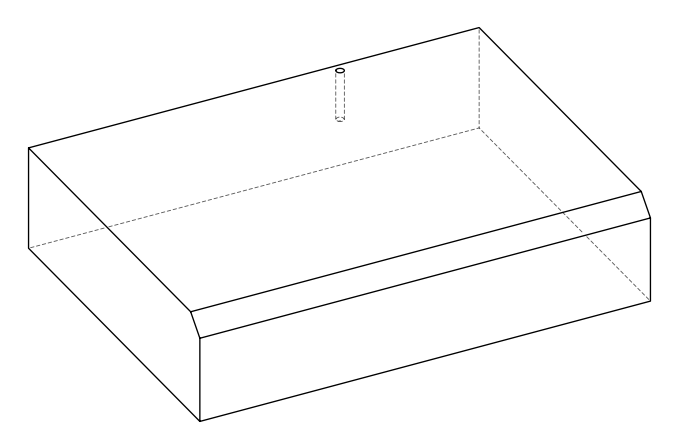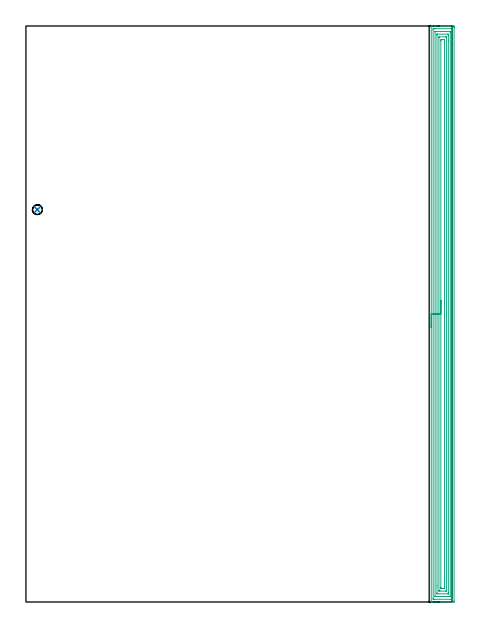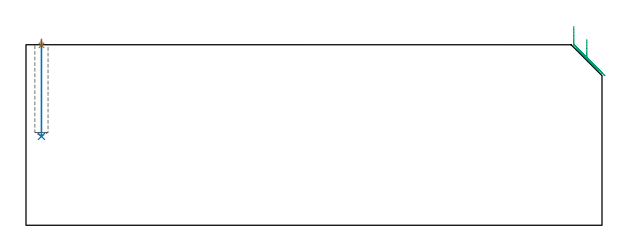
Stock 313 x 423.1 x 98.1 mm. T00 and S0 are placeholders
(PLAN: 3 operations, 2 tool changes, 20.9 min)
(1 SPOT_DRILL | STEP1POCKET | NXT0321_9005460120000 | 0.03 min | 0 mm3)
(2 DRILL_BLIND_HOLE_INTO_CENTER | STEP1POCKET | UGT0301_192 | 0.21 min | 1952 mm3)
(3 AREA_MILL | FG_CHAMFER_SURFACE | UGT0205_001 | 20.65 min | 59754 mm3)
(TOOL NXT0321_9005460120000 | NC Spot Drill, 142deg, 12mm, Carbide, Uncoated | D12 PA142 FL30 Z2)
(TOOL UGT0301_192 | Twist Drill 7.2 mm | D7.2 PA118 FL66 Z2)
(TOOL UGT0205_001 | Chamfer Mill 20 x 3 x 45 deg. | D20 FL50 Z2)
(OP 1 SPOT_DRILL)
G17 G21 G94 G90
T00 M6
G54
G17 G0 G90 X8.4 Y288.2 S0 M3
G43 Z108.1 H0
G94 G81 G98 Z97.79 F250. R101.1
G80
M5
M2
(OP 2 DRILL_BLIND_HOLE_INTO_CENTER)
G17 G21 G94 G90
T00 M6
G54
G17 G0 G90 X8.4 Y288.2 S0 M3
G43 Z108.1 H0
G94 G81 G98 Z48.3 F250. R100.1
G80
M5
M2
(OP 3 AREA_MILL)
G17 G21 G94 G90
T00 M6
G54
G17 G0 G90 X297.7 Y201.55 S1061 M3
G43 Z108.1 H0
G94 G1 Y201.588 Z107.228 F250.
Y201.702 Z106.363
Y201.891 Z105.512
Y202.153 Z104.68
Y202.487 Z103.874
Y202.89 Z103.1
Y203.359 Z102.364
Y203.89 Z101.672
Y204.479 Z101.029
Y205.122 Z100.439
Y205.814 Z99.908
Y206.55 Z99.44
Y207.324 Z99.037
Y208.13 Z98.703
Y208.962 Z98.441
Y209.814 Z98.252
Y210.678 Z98.138
Y211.55 Z98.1
Y422.923
X297.702 Y423.092 Z98.088
X297.707 Y423.093 Z98.083
X298.064 Y423.1 Z97.735
X298.345 Z97.455
X299.043 Z96.752
X300.274 Z95.523
X300.807 Z94.987
X301.423 Z94.373
X313.424 Z82.373
X314.039 Y423.095 Z81.758
X314.492 Y423.09 Z81.306
X314.495 Y422.938 Z81.303
X314.499 Y422.476 Z81.301
X314.5 Y422.009 Z81.3
Y0.624
X314.496 Y0.193 Z81.303
X314.492 Y0.01 Z81.306
X314.306 Y0. Z81.492
X301.423 Z94.373
X299.043 Z96.752
X298.345 Z97.455
X298.065 Z97.735
X297.707 Y0.007 Z98.083
X297.703 Y0.008 Z98.088
X297.7 Y0.175 Z98.1
Y0.177
Y211.55
X299.114 Z96.686
X299.115 Y420.616 Z96.685
Y420.689
X299.121 Y421.09 Z96.679
X299.522 Y421.098 Z96.278
X299.925 Y421.099 Z95.875
X300.401 Y421.1 Z95.399
X312.275 Y421.099 Z83.525
X312.754 Y421.097 Z83.046
X312.98 Y421.09 Z82.82
X313.079 Y421.066 Z82.721
X313.085 Y420.762 Z82.715
Y420.689
Y2.484
Y2.411
X313.079 Y2.01 Z82.721
X312.678 Y2.002 Z83.122
X312.275 Y2.001 Z83.525
X311.799 Y2. Z84.001
X299.925 Y2.001 Z95.875
X299.446 Y2.003 Z96.354
X299.22 Y2.01 Z96.58
X299.121 Y2.034 Z96.679
X299.115 Y2.338 Z96.685
Y2.411
X299.114 Y211.55 Z96.686
X300.528 Z95.272
X300.529 Y418.901 Z95.271
X300.53 Y419.042 Z95.27
X300.533 Y419.076 Z95.267
X300.535 Y419.087 Z95.265
X300.547 Y419.09 Z95.253
X300.613 Y419.098 Z95.187
X300.807 Y419.099 Z94.993
X301.493 Y419.1 Z94.307
X311.393 Y419.099 Z84.407
X311.589 Y419.094 Z84.211
X311.644 Y419.09 Z84.156
X311.665 Y419.086 Z84.135
X311.667 Y419.07 Z84.133
X311.67 Y418.995 Z84.13
X311.671 Y418.901 Z84.129
Y418.619
Y4.199
X311.67 Y4.058 Z84.13
X311.667 Y4.024 Z84.133
X311.666 Y4.013 Z84.134
X311.653 Y4.01 Z84.147
X311.587 Y4.002 Z84.213
X311.393 Y4.001 Z84.407
X310.707 Y4. Z85.093
X300.807 Y4.001 Z94.993
X300.611 Y4.006 Z95.189
X300.556 Y4.01 Z95.244
X300.535 Y4.014 Z95.265
X300.533 Y4.03 Z95.267
X300.53 Y4.105 Z95.27
X300.529 Y4.199 Z95.271
Y4.481
X300.528 Y211.55 Z95.272
X301.943 Z93.857
Y416.22
X301.946 Y416.854 Z93.854
X301.95 Y417.068 Z93.85
X301.953 Y417.091 Z93.847
X301.975 Y417.094 Z93.825
X302.029 Y417.097 Z93.771
X302.137 Y417.099 Z93.663
X309.642 Y417.1 Z86.158
X310.064 Y417.09 Z85.736
X310.25 Y417.073 Z85.55
X310.252 Y416.967 Z85.548
X310.256 Y416.478 Z85.544
X310.257 Y412.439 Z85.543
Y6.88
X310.254 Y6.246 Z85.546
X310.25 Y6.032 Z85.55
X310.247 Y6.009 Z85.553
X310.225 Y6.006 Z85.575
X310.171 Y6.003 Z85.629
X310.063 Y6.001 Z85.737
X302.558 Y6. Z93.242
X302.136 Y6.01 Z93.664
X301.95 Y6.027 Z93.85
X301.948 Y6.133 Z93.852
X301.944 Y6.622 Z93.856
X301.943 Y11.838 Z93.857
Y211.55
X303.357 Z92.443
Y414.53
X303.358 Y414.629 Z92.442
X303.364 Y414.824 Z92.436
X303.378 Y415.09 Z92.422
X303.454 Y415.094 Z92.346
X303.678 Y415.099 Z92.122
X308.088 Y415.1 Z87.712
X308.746 Y415.093 Z87.054
X308.833 Y415.09 Z86.967
X308.84 Y414.726 Z86.96
X308.843 Y414.53 Z86.957
Y8.57
X308.842 Y8.471 Z86.958
X308.836 Y8.276 Z86.964
X308.822 Y8.01 Z86.978
X308.746 Y8.006 Z87.054
X308.522 Y8.001 Z87.278
X304.112 Y8. Z91.688
X303.454 Y8.007 Z92.346
X303.367 Y8.01 Z92.433
X303.36 Y8.374 Z92.44
X303.357 Y8.569 Z92.443
Y211.55
X304.771 Z91.029
X304.772 Y412.204
X304.774 Y412.645 Z91.026
X304.778 Y413.091 Z91.022
X305.218 Y413.096 Z90.582
X305.651 Y413.1 Z90.149
X307.417 Y413.099 Z88.383
X307.424 Y413.093 Z88.376
X307.427 Y413.088 Z88.373
X307.429 Y412.645 Z88.371
Y412.192
Y10.896
X307.426 Y10.455 Z88.374
X307.422 Y10.009 Z88.378
X306.982 Y10.004 Z88.818
X306.549 Y10. Z89.251
X304.783 Y10.001 Z91.017
X304.776 Y10.007 Z91.024
X304.773 Y10.012 Z91.027
X304.771 Y10.455 Z91.029
Y10.908
Y211.55
Y212.422 Z91.067
Y213.287 Z91.181
Y214.138 Z91.37
Y214.97 Z91.632
Y215.776 Z91.966
Y216.55 Z92.369
Y217.286 Z92.837
Y217.978 Z93.368
Y218.621 Z93.958
Y219.21 Z94.601
Y219.742 Z95.293
Y220.21 Z96.029
Y220.613 Z96.803
Y220.947 Z97.609
Y221.209 Z98.441
Y221.398 Z99.292
Y221.512 Z100.157
Y221.55 Z101.029
G0 Z108.1
M5
M2
